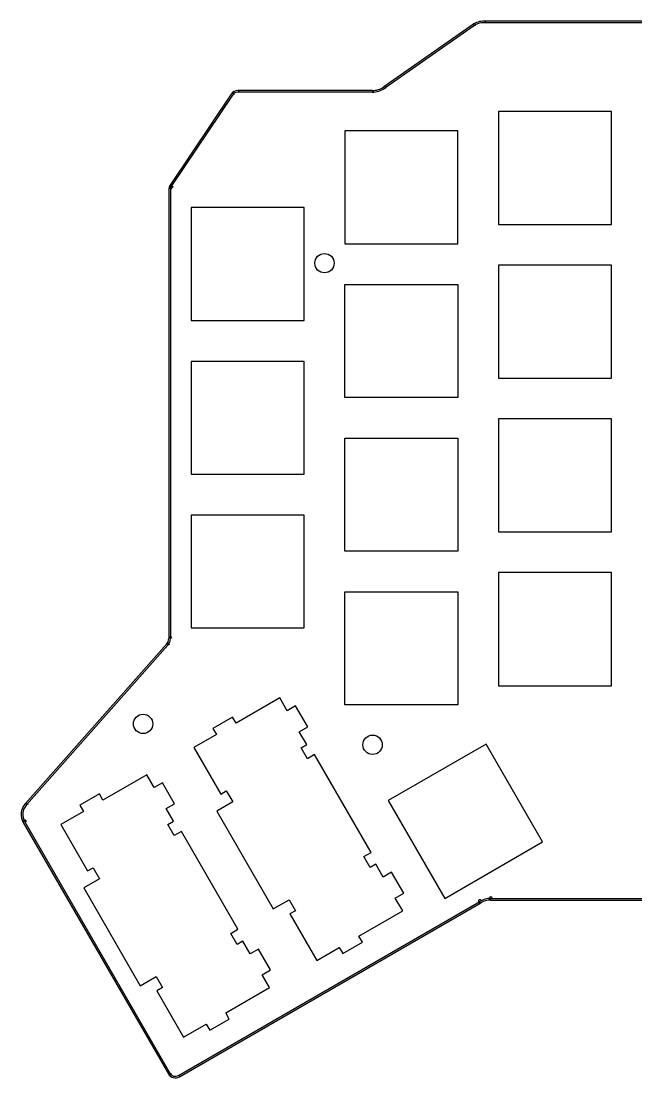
# Model space of a CAD drawing. Header units: millimetres. Extents: x -211 to -59, y 64 to 195.
# Drawn here: x -211 to -134.8, y 64.1 to 195 of the extents above; entities that cross this region are included whole.
import ezdxf

# ---------------------------------------------------------------- set-up
doc = ezdxf.new("R2010")
doc.units = ezdxf.units.MM
doc.layers.add('Fillet001', color=7, linetype='CONTINUOUS')

msp = doc.modelspace()

# ---------------------------------------------------------------- linework, layer by layer
at = {"layer": 'Fillet001'}
for p, q in [((-155.023, 194.588), (-166.019, 186.892)), ((-155.023, 194.588, 1.3), (-166.019, 186.892, 1.3)), ((-155.023, 194.588), (-166.019, 186.892)), ((-155.023, 194.588, 1.3), (-166.019, 186.892, 1.3)), ((-154.909, 194.424, 1.5), (-165.904, 186.728, 1.5)), ((-154.909, 194.424, 1.5), (-165.904, 186.728, 1.5)), ((-155.023, 194.588), (-155.023, 194.588, 1.3)), ((-155.023, 194.588), (-155.023, 194.588, 1.3)), ((-116.357, 195.04), (-153.59, 195.04)), ((-116.357, 195.04, 1.3), (-153.59, 195.04, 1.3)), ((-153.59, 195.04), (-153.59, 195.04, 1.3)), ((-116.357, 195.04), (-153.59, 195.04)), ((-153.59, 195.04), (-153.59, 195.04, 1.3)), ((-116.357, 195.04, 1.3), (-153.59, 195.04, 1.3)), ((-116.357, 194.84, 1.5), (-153.59, 194.84, 1.5)), ((-116.357, 194.84, 1.5), (-153.59, 194.84, 1.5)), ((-184.937, 185.997), (-192.502, 174.723)), ((-184.937, 185.997, 1.3), (-192.502, 174.723, 1.3)), ((-184.937, 185.997), (-192.502, 174.723)), ((-184.937, 185.997, 1.3), (-192.502, 174.723, 1.3)), ((-184.937, 185.997), (-184.937, 185.997, 1.3)), ((-184.937, 185.997), (-184.937, 185.997, 1.3)), ((-167.452, 186.44), (-184.107, 186.44)), ((-167.452, 186.44, 1.3), (-184.107, 186.44, 1.3)), ((-184.107, 186.44), (-184.107, 186.44, 1.3)), ((-167.452, 186.44), (-184.107, 186.44)), ((-184.107, 186.44), (-184.107, 186.44, 1.3)), ((-167.452, 186.44, 1.3), (-184.107, 186.44, 1.3)), ((-167.452, 186.24, 1.5), (-184.107, 186.24, 1.5)), ((-167.452, 186.24, 1.5), (-184.107, 186.24, 1.5)), ((-167.452, 186.44), (-167.452, 186.44, 1.3)), ((-167.452, 186.44), (-167.452, 186.44, 1.3)), ((-166.019, 186.892), (-166.019, 186.892, 1.3)), ((-166.019, 186.892), (-166.019, 186.892, 1.3)), ((-184.771, 185.886, 1.5), (-192.336, 174.611, 1.5)), ((-184.771, 185.886, 1.5), (-192.336, 174.611, 1.5)), ((-137.796, 183.846), (-151.808, 183.846)), ((-151.808, 183.846), (-151.808, 169.834)), ((-137.796, 183.846, 1.5), (-151.808, 183.846, 1.5)), ((-151.808, 183.846, 1.5), (-151.808, 169.834, 1.5)), ((-137.796, 183.846, 1.5), (-151.808, 183.846, 1.5)), ((-151.808, 183.846), (-151.808, 183.846, 1.5)), ((-137.796, 183.846), (-151.808, 183.846)), ((-151.808, 183.846), (-151.808, 183.846, 1.5)), ((-151.808, 183.846, 1.5), (-151.808, 169.834, 1.5)), ((-151.808, 183.846), (-151.808, 169.834)), ((-137.796, 169.834), (-137.796, 183.846)), ((-137.796, 169.834, 1.5), (-137.796, 183.846, 1.5)), ((-137.796, 183.846), (-137.796, 183.846, 1.5)), ((-137.796, 169.834, 1.5), (-137.796, 183.846, 1.5)), ((-137.796, 183.846), (-137.796, 183.846, 1.5)), ((-137.796, 169.834), (-137.796, 183.846)), ((-170.858, 181.454), (-170.858, 167.463)), ((-156.846, 181.454), (-170.858, 181.454)), ((-170.858, 181.454, 1.5), (-170.858, 167.463, 1.5)), ((-156.846, 181.454, 1.5), (-170.858, 181.454, 1.5)), ((-170.858, 181.454), (-170.858, 181.454, 1.5)), ((-170.858, 181.454, 1.5), (-170.858, 167.463, 1.5)), ((-170.858, 181.454), (-170.858, 167.463)), ((-156.846, 181.454, 1.5), (-170.858, 181.454, 1.5)), ((-170.858, 181.454), (-170.858, 181.454, 1.5)), ((-156.846, 181.454), (-170.858, 181.454)), ((-156.846, 167.463), (-156.846, 181.454)), ((-156.846, 167.463, 1.5), (-156.846, 181.454, 1.5)), ((-156.846, 181.454), (-156.846, 181.454, 1.5)), ((-156.846, 167.463, 1.5), (-156.846, 181.454, 1.5)), ((-156.846, 181.454), (-156.846, 181.454, 1.5)), ((-156.846, 167.463), (-156.846, 181.454)), ((-192.502, 174.723), (-192.502, 174.723, 1.3)), ((-192.502, 174.723), (-192.502, 174.723, 1.3)), ((-192.671, 174.166), (-192.671, 118.521)), ((-192.671, 174.166), (-192.671, 174.166, 1.3)), ((-192.671, 174.166), (-192.671, 174.166, 1.3)), ((-192.671, 174.166, 1.3), (-192.671, 118.521, 1.3)), ((-192.671, 174.166), (-192.671, 118.521)), ((-192.671, 174.166, 1.3), (-192.671, 118.521, 1.3)), ((-192.471, 174.166, 1.5), (-192.471, 118.521, 1.5)), ((-192.471, 174.166, 1.5), (-192.471, 118.521, 1.5)), ((-189.908, 171.929), (-189.908, 157.938)), ((-175.896, 171.929), (-189.908, 171.929)), ((-189.908, 171.929, 1.5), (-189.908, 157.938, 1.5)), ((-175.896, 171.929, 1.5), (-189.908, 171.929, 1.5)), ((-189.908, 171.929), (-189.908, 171.929, 1.5)), ((-189.908, 171.929, 1.5), (-189.908, 157.938, 1.5)), ((-189.908, 171.929), (-189.908, 157.938)), ((-175.896, 171.929, 1.5), (-189.908, 171.929, 1.5)), ((-189.908, 171.929), (-189.908, 171.929, 1.5)), ((-175.896, 171.929), (-189.908, 171.929)), ((-175.896, 157.938), (-175.896, 171.929)), ((-175.896, 157.938, 1.5), (-175.896, 171.929, 1.5)), ((-175.896, 157.938, 1.5), (-175.896, 171.929, 1.5)), ((-175.896, 171.929), (-175.896, 171.929, 1.5)), ((-175.896, 157.938), (-175.896, 171.929)), ((-175.896, 171.929), (-175.896, 171.929, 1.5)), ((-151.808, 169.834), (-137.796, 169.834)), ((-151.808, 169.834, 1.5), (-137.796, 169.834, 1.5)), ((-151.808, 169.834), (-151.808, 169.834, 1.5)), ((-151.808, 169.834), (-151.808, 169.834, 1.5)), ((-151.808, 169.834, 1.5), (-137.796, 169.834, 1.5)), ((-151.808, 169.834), (-137.796, 169.834)), ((-137.796, 169.834), (-137.796, 169.834, 1.5)), ((-137.796, 169.834), (-137.796, 169.834, 1.5)), ((-170.858, 167.463), (-156.846, 167.463)), ((-170.858, 167.463, 1.5), (-156.846, 167.463, 1.5)), ((-170.858, 167.463), (-170.858, 167.463, 1.5)), ((-170.858, 167.463), (-170.858, 167.463, 1.5)), ((-170.858, 167.463, 1.5), (-156.846, 167.463, 1.5)), ((-170.858, 167.463), (-156.846, 167.463)), ((-156.846, 167.463), (-156.846, 167.463, 1.5)), ((-156.846, 167.463), (-156.846, 167.463, 1.5)), ((-172.166, 165.045), (-172.166, 165.045, 1.5)), ((-172.166, 165.045), (-172.166, 165.045, 1.5)), ((-151.808, 164.796), (-151.808, 150.784)), ((-137.796, 164.796), (-151.808, 164.796)), ((-151.808, 164.796, 1.5), (-151.808, 150.784, 1.5)), ((-137.796, 164.796, 1.5), (-151.808, 164.796, 1.5)), ((-151.808, 164.796), (-151.808, 164.796, 1.5)), ((-151.808, 164.796, 1.5), (-151.808, 150.784, 1.5)), ((-151.808, 164.796), (-151.808, 150.784)), ((-137.796, 164.796, 1.5), (-151.808, 164.796, 1.5)), ((-151.808, 164.796), (-151.808, 164.796, 1.5)), ((-137.796, 164.796), (-151.808, 164.796)), ((-137.796, 150.784), (-137.796, 164.796)), ((-137.796, 150.784, 1.5), (-137.796, 164.796, 1.5)), ((-137.796, 164.796), (-137.796, 164.796, 1.5)), ((-137.796, 150.784, 1.5), (-137.796, 164.796, 1.5)), ((-137.796, 164.796), (-137.796, 164.796, 1.5)), ((-137.796, 150.784), (-137.796, 164.796)), ((-170.858, 162.404), (-156.846, 162.404)), ((-170.858, 148.413), (-170.858, 162.404)), ((-170.858, 162.404, 1.5), (-156.846, 162.404, 1.5)), ((-170.858, 148.413, 1.5), (-170.858, 162.404, 1.5)), ((-170.858, 162.404), (-170.858, 162.404, 1.5)), ((-170.858, 162.404, 1.5), (-156.846, 162.404, 1.5)), ((-170.858, 162.404), (-156.846, 162.404)), ((-170.858, 148.413, 1.5), (-170.858, 162.404, 1.5)), ((-170.858, 162.404), (-170.858, 162.404, 1.5)), ((-170.858, 148.413), (-170.858, 162.404)), ((-156.846, 162.404), (-156.846, 148.413)), ((-156.846, 162.404, 1.5), (-156.846, 148.413, 1.5)), ((-156.846, 162.404), (-156.846, 162.404, 1.5)), ((-156.846, 162.404), (-156.846, 162.404, 1.5)), ((-156.846, 162.404, 1.5), (-156.846, 148.413, 1.5)), ((-156.846, 162.404), (-156.846, 148.413)), ((-189.908, 157.938), (-175.896, 157.938)), ((-189.908, 157.938, 1.5), (-175.896, 157.938, 1.5)), ((-189.908, 157.938), (-189.908, 157.938, 1.5)), ((-189.908, 157.938, 1.5), (-175.896, 157.938, 1.5)), ((-189.908, 157.938), (-175.896, 157.938)), ((-189.908, 157.938), (-189.908, 157.938, 1.5)), ((-175.896, 157.938), (-175.896, 157.938, 1.5)), ((-175.896, 157.938), (-175.896, 157.938, 1.5)), ((-175.896, 152.879), (-189.908, 152.879)), ((-189.908, 152.879), (-189.908, 138.888)), ((-175.896, 152.879, 1.5), (-189.908, 152.879, 1.5)), ((-189.908, 152.879, 1.5), (-189.908, 138.888, 1.5)), ((-175.896, 152.879, 1.5), (-189.908, 152.879, 1.5)), ((-189.908, 152.879), (-189.908, 152.879, 1.5)), ((-175.896, 152.879), (-189.908, 152.879)), ((-189.908, 152.879), (-189.908, 152.879, 1.5)), ((-189.908, 152.879, 1.5), (-189.908, 138.888, 1.5)), ((-189.908, 152.879), (-189.908, 138.888)), ((-175.896, 138.888), (-175.896, 152.879)), ((-175.896, 138.888, 1.5), (-175.896, 152.879, 1.5)), ((-175.896, 152.879), (-175.896, 152.879, 1.5)), ((-175.896, 138.888, 1.5), (-175.896, 152.879, 1.5)), ((-175.896, 152.879), (-175.896, 152.879, 1.5)), ((-175.896, 138.888), (-175.896, 152.879)), ((-151.808, 150.784), (-137.796, 150.784)), ((-151.808, 150.784, 1.5), (-137.796, 150.784, 1.5)), ((-151.808, 150.784), (-151.808, 150.784, 1.5)), ((-151.808, 150.784), (-151.808, 150.784, 1.5)), ((-151.808, 150.784, 1.5), (-137.796, 150.784, 1.5)), ((-151.808, 150.784), (-137.796, 150.784)), ((-137.796, 150.784), (-137.796, 150.784, 1.5)), ((-137.796, 150.784), (-137.796, 150.784, 1.5)), ((-156.846, 148.413), (-170.858, 148.413)), ((-156.846, 148.413, 1.5), (-170.858, 148.413, 1.5)), ((-170.858, 148.413), (-170.858, 148.413, 1.5)), ((-156.846, 148.413, 1.5), (-170.858, 148.413, 1.5)), ((-170.858, 148.413), (-170.858, 148.413, 1.5)), ((-156.846, 148.413), (-170.858, 148.413)), ((-156.846, 148.413), (-156.846, 148.413, 1.5)), ((-156.846, 148.413), (-156.846, 148.413, 1.5)), ((-151.808, 145.746), (-151.808, 131.734)), ((-137.796, 145.746), (-151.808, 145.746)), ((-151.808, 145.746, 1.5), (-151.808, 131.734, 1.5)), ((-137.796, 145.746, 1.5), (-151.808, 145.746, 1.5)), ((-137.796, 145.746, 1.5), (-151.808, 145.746, 1.5)), ((-151.808, 145.746), (-151.808, 145.746, 1.5)), ((-137.796, 145.746), (-151.808, 145.746)), ((-151.808, 145.746), (-151.808, 145.746, 1.5)), ((-151.808, 145.746, 1.5), (-151.808, 131.734, 1.5)), ((-151.808, 145.746), (-151.808, 131.734)), ((-137.796, 131.734), (-137.796, 145.746)), ((-137.796, 131.734, 1.5), (-137.796, 145.746, 1.5)), ((-137.796, 131.734, 1.5), (-137.796, 145.746, 1.5)), ((-137.796, 145.746), (-137.796, 145.746, 1.5)), ((-137.796, 131.734), (-137.796, 145.746)), ((-137.796, 145.746), (-137.796, 145.746, 1.5)), ((-170.858, 143.354), (-156.846, 143.354)), ((-170.858, 129.363), (-170.858, 143.354)), ((-170.858, 143.354, 1.5), (-156.846, 143.354, 1.5)), ((-170.858, 129.363, 1.5), (-170.858, 143.354, 1.5)), ((-170.858, 143.354), (-170.858, 143.354, 1.5)), ((-170.858, 143.354, 1.5), (-156.846, 143.354, 1.5)), ((-170.858, 143.354), (-156.846, 143.354)), ((-170.858, 129.363, 1.5), (-170.858, 143.354, 1.5)), ((-170.858, 143.354), (-170.858, 143.354, 1.5)), ((-170.858, 129.363), (-170.858, 143.354)), ((-156.846, 143.354), (-156.846, 129.363)), ((-156.846, 143.354, 1.5), (-156.846, 129.363, 1.5)), ((-156.846, 143.354), (-156.846, 143.354, 1.5)), ((-156.846, 143.354), (-156.846, 143.354, 1.5)), ((-156.846, 143.354, 1.5), (-156.846, 129.363, 1.5)), ((-156.846, 143.354), (-156.846, 129.363)), ((-189.908, 138.888), (-175.896, 138.888)), ((-189.908, 138.888, 1.5), (-175.896, 138.888, 1.5)), ((-189.908, 138.888), (-189.908, 138.888, 1.5)), ((-189.908, 138.888), (-189.908, 138.888, 1.5)), ((-189.908, 138.888, 1.5), (-175.896, 138.888, 1.5)), ((-189.908, 138.888), (-175.896, 138.888)), ((-175.896, 138.888), (-175.896, 138.888, 1.5)), ((-175.896, 138.888), (-175.896, 138.888, 1.5)), ((-189.908, 133.829), (-189.908, 119.839)), ((-175.896, 133.829), (-189.908, 133.829)), ((-189.908, 133.829, 1.5), (-189.908, 119.839, 1.5)), ((-175.896, 133.829, 1.5), (-189.908, 133.829, 1.5)), ((-175.896, 133.829, 1.5), (-189.908, 133.829, 1.5)), ((-189.908, 133.829), (-189.908, 133.829, 1.5)), ((-175.896, 133.829), (-189.908, 133.829)), ((-189.908, 133.829), (-189.908, 133.829, 1.5)), ((-189.908, 133.829, 1.5), (-189.908, 119.839, 1.5)), ((-189.908, 133.829), (-189.908, 119.839)), ((-175.896, 119.839), (-175.896, 133.829)), ((-175.896, 119.839, 1.5), (-175.896, 133.829, 1.5)), ((-175.896, 119.839, 1.5), (-175.896, 133.829, 1.5)), ((-175.896, 133.829), (-175.896, 133.829, 1.5)), ((-175.896, 119.839), (-175.896, 133.829)), ((-175.896, 133.829), (-175.896, 133.829, 1.5)), ((-151.808, 131.734), (-137.796, 131.734)), ((-151.808, 131.734, 1.5), (-137.796, 131.734, 1.5)), ((-151.808, 131.734), (-151.808, 131.734, 1.5)), ((-151.808, 131.734, 1.5), (-137.796, 131.734, 1.5)), ((-151.808, 131.734), (-137.796, 131.734)), ((-151.808, 131.734), (-151.808, 131.734, 1.5)), ((-137.796, 131.734), (-137.796, 131.734, 1.5)), ((-137.796, 131.734), (-137.796, 131.734, 1.5)), ((-156.846, 129.363), (-170.858, 129.363)), ((-156.846, 129.363, 1.5), (-170.858, 129.363, 1.5)), ((-170.858, 129.363), (-170.858, 129.363, 1.5)), ((-156.846, 129.363, 1.5), (-170.858, 129.363, 1.5)), ((-170.858, 129.363), (-170.858, 129.363, 1.5)), ((-156.846, 129.363), (-170.858, 129.363)), ((-156.846, 129.363), (-156.846, 129.363, 1.5)), ((-156.846, 129.363), (-156.846, 129.363, 1.5)), ((-151.808, 126.696), (-151.808, 112.684)), ((-137.796, 126.696), (-151.808, 126.696)), ((-151.808, 126.696, 1.5), (-151.808, 112.684, 1.5)), ((-137.796, 126.696, 1.5), (-151.808, 126.696, 1.5)), ((-137.796, 126.696, 1.5), (-151.808, 126.696, 1.5)), ((-151.808, 126.696), (-151.808, 126.696, 1.5)), ((-137.796, 126.696), (-151.808, 126.696)), ((-151.808, 126.696), (-151.808, 126.696, 1.5)), ((-151.808, 126.696, 1.5), (-151.808, 112.684, 1.5)), ((-151.808, 126.696), (-151.808, 112.684)), ((-137.796, 112.684), (-137.796, 126.696)), ((-137.796, 112.684, 1.5), (-137.796, 126.696, 1.5)), ((-137.796, 112.684, 1.5), (-137.796, 126.696, 1.5)), ((-137.796, 126.696), (-137.796, 126.696, 1.5)), ((-137.796, 112.684), (-137.796, 126.696)), ((-137.796, 126.696), (-137.796, 126.696, 1.5)), ((-170.858, 124.305), (-156.846, 124.305)), ((-170.858, 110.313), (-170.858, 124.305)), ((-170.858, 124.305, 1.5), (-156.846, 124.305, 1.5)), ((-170.858, 110.313, 1.5), (-170.858, 124.305, 1.5)), ((-170.858, 124.305), (-170.858, 124.305, 1.5)), ((-170.858, 124.305, 1.5), (-156.846, 124.305, 1.5)), ((-170.858, 124.305), (-156.846, 124.305)), ((-170.858, 110.313, 1.5), (-170.858, 124.305, 1.5)), ((-170.858, 124.305), (-170.858, 124.305, 1.5)), ((-170.858, 110.313), (-170.858, 124.305)), ((-156.846, 124.305), (-156.846, 110.313)), ((-156.846, 124.305, 1.5), (-156.846, 110.313, 1.5)), ((-156.846, 124.305), (-156.846, 124.305, 1.5)), ((-156.846, 124.305), (-156.846, 124.305, 1.5)), ((-156.846, 124.305, 1.5), (-156.846, 110.313, 1.5)), ((-156.846, 124.305), (-156.846, 110.313)), ((-189.908, 119.839), (-175.896, 119.839)), ((-189.908, 119.839, 1.5), (-175.896, 119.839, 1.5)), ((-189.908, 119.839), (-189.908, 119.839, 1.5)), ((-189.908, 119.839, 1.5), (-175.896, 119.839, 1.5)), ((-189.908, 119.839), (-175.896, 119.839)), ((-189.908, 119.839), (-189.908, 119.839, 1.5)), ((-175.896, 119.839), (-175.896, 119.839, 1.5)), ((-175.896, 119.839), (-175.896, 119.839, 1.5)), ((-192.671, 118.521), (-192.671, 118.521, 1.3)), ((-192.671, 118.521), (-192.671, 118.521, 1.3)), ((-192.923, 117.858), (-210.461, 98.0484)), ((-192.923, 117.858, 1.3), (-210.461, 98.0484, 1.3)), ((-192.923, 117.858), (-210.461, 98.0484)), ((-192.923, 117.858, 1.3), (-210.461, 98.0484, 1.3)), ((-192.773, 117.726, 1.5), (-210.312, 97.9158, 1.5)), ((-192.773, 117.726, 1.5), (-210.312, 97.9158, 1.5)), ((-192.923, 117.858), (-192.923, 117.858, 1.3)), ((-192.923, 117.858), (-192.923, 117.858, 1.3)), ((-151.808, 112.684), (-137.796, 112.684)), ((-151.808, 112.684, 1.5), (-137.796, 112.684, 1.5)), ((-151.808, 112.684), (-151.808, 112.684, 1.5)), ((-151.808, 112.684, 1.5), (-137.796, 112.684, 1.5)), ((-151.808, 112.684), (-137.796, 112.684)), ((-151.808, 112.684), (-151.808, 112.684, 1.5)), ((-137.796, 112.684), (-137.796, 112.684, 1.5)), ((-137.796, 112.684), (-137.796, 112.684, 1.5)), ((-178.9, 111.163), (-184.33, 108.028)), ((-178.9, 111.163, 1.5), (-184.33, 108.028, 1.5)), ((-178.9, 111.163, 1.5), (-184.33, 108.028, 1.5)), ((-178.9, 111.163), (-184.33, 108.028)), ((-177.988, 109.583), (-178.9, 111.163)), ((-177.988, 109.583, 1.5), (-178.9, 111.163, 1.5)), ((-177.988, 109.583, 1.5), (-178.9, 111.163, 1.5)), ((-178.9, 111.163), (-178.9, 111.163, 1.5)), ((-177.988, 109.583), (-178.9, 111.163)), ((-178.9, 111.163), (-178.9, 111.163, 1.5)), ((-176.948, 110.183), (-177.988, 109.583)), ((-176.948, 110.183, 1.5), (-177.988, 109.583, 1.5)), ((-176.948, 110.183, 1.5), (-177.988, 109.583, 1.5)), ((-176.948, 110.183), (-177.988, 109.583)), ((-175.448, 107.585), (-176.948, 110.183)), ((-175.448, 107.585, 1.5), (-176.948, 110.183, 1.5)), ((-176.948, 110.183), (-176.948, 110.183, 1.5)), ((-175.448, 107.585, 1.5), (-176.948, 110.183, 1.5)), ((-176.948, 110.183), (-176.948, 110.183, 1.5)), ((-175.448, 107.585), (-176.948, 110.183)), ((-156.846, 110.313), (-170.858, 110.313)), ((-156.846, 110.313, 1.5), (-170.858, 110.313, 1.5)), ((-170.858, 110.313), (-170.858, 110.313, 1.5)), ((-156.846, 110.313, 1.5), (-170.858, 110.313, 1.5)), ((-170.858, 110.313), (-170.858, 110.313, 1.5)), ((-156.846, 110.313), (-170.858, 110.313)), ((-156.846, 110.313), (-156.846, 110.313, 1.5)), ((-156.846, 110.313), (-156.846, 110.313, 1.5)), ((-184.767, 108.786), (-187.192, 107.386)), ((-184.767, 108.786, 1.5), (-187.192, 107.386, 1.5)), ((-184.767, 108.786, 1.5), (-187.192, 107.386, 1.5)), ((-184.767, 108.786), (-187.192, 107.386)), ((-184.33, 108.028), (-184.767, 108.786)), ((-184.33, 108.028, 1.5), (-184.767, 108.786, 1.5)), ((-184.33, 108.028, 1.5), (-184.767, 108.786, 1.5)), ((-184.767, 108.786), (-184.767, 108.786, 1.5)), ((-184.33, 108.028), (-184.767, 108.786)), ((-184.767, 108.786), (-184.767, 108.786, 1.5)), ((-177.988, 109.583), (-177.988, 109.583, 1.5)), ((-177.988, 109.583), (-177.988, 109.583, 1.5)), ((-194.647, 107.955), (-194.647, 107.955, 1.5)), ((-194.647, 107.955), (-194.647, 107.955, 1.5)), ((-187.192, 107.386), (-186.755, 106.628)), ((-187.192, 107.386, 1.5), (-186.755, 106.628, 1.5)), ((-187.192, 107.386), (-187.192, 107.386, 1.5)), ((-187.192, 107.386), (-187.192, 107.386, 1.5)), ((-187.192, 107.386, 1.5), (-186.755, 106.628, 1.5)), ((-187.192, 107.386), (-186.755, 106.628)), ((-184.33, 108.028), (-184.33, 108.028, 1.5)), ((-184.33, 108.028), (-184.33, 108.028, 1.5)), ((-176.488, 106.985), (-175.448, 107.585)), ((-176.488, 106.985, 1.5), (-175.448, 107.585, 1.5)), ((-176.488, 106.985, 1.5), (-175.448, 107.585, 1.5)), ((-176.488, 106.985), (-175.448, 107.585)), ((-175.448, 107.585), (-175.448, 107.585, 1.5)), ((-175.448, 107.585), (-175.448, 107.585, 1.5)), ((-186.755, 106.628), (-189.552, 105.013)), ((-186.755, 106.628, 1.5), (-189.552, 105.013, 1.5)), ((-186.755, 106.628, 1.5), (-189.552, 105.013, 1.5)), ((-186.755, 106.628), (-189.552, 105.013)), ((-186.755, 106.628), (-186.755, 106.628, 1.5)), ((-186.755, 106.628), (-186.755, 106.628, 1.5)), ((-175.575, 105.404), (-176.488, 106.985)), ((-175.575, 105.404, 1.5), (-176.488, 106.985, 1.5)), ((-176.488, 106.985), (-176.488, 106.985, 1.5)), ((-175.575, 105.404, 1.5), (-176.488, 106.985, 1.5)), ((-176.488, 106.985), (-176.488, 106.985, 1.5)), ((-175.575, 105.404), (-176.488, 106.985)), ((-189.552, 105.013), (-186.227, 99.2542)), ((-189.552, 105.013, 1.5), (-186.227, 99.2542, 1.5)), ((-189.552, 105.013), (-189.552, 105.013, 1.5)), ((-189.552, 105.013), (-189.552, 105.013, 1.5)), ((-189.552, 105.013, 1.5), (-186.227, 99.2542, 1.5)), ((-189.552, 105.013), (-186.227, 99.2542)), ((-176.268, 105.004), (-175.575, 105.404)), ((-176.268, 105.004, 1.5), (-175.575, 105.404, 1.5)), ((-176.268, 105.004, 1.5), (-175.575, 105.404, 1.5)), ((-176.268, 105.004), (-175.575, 105.404)), ((-175.48, 103.64), (-176.268, 105.004)), ((-175.48, 103.64, 1.5), (-176.268, 105.004, 1.5)), ((-176.268, 105.004), (-176.268, 105.004, 1.5)), ((-175.48, 103.64, 1.5), (-176.268, 105.004, 1.5)), ((-176.268, 105.004), (-176.268, 105.004, 1.5)), ((-175.48, 103.64), (-176.268, 105.004)), ((-175.575, 105.404), (-175.575, 105.404, 1.5)), ((-175.575, 105.404), (-175.575, 105.404, 1.5)), ((-166.207, 105.359), (-166.207, 105.359, 1.5)), ((-166.207, 105.359), (-166.207, 105.359, 1.5)), ((-153.332, 105.445), (-165.461, 98.4383)), ((-153.332, 105.445, 1.5), (-165.461, 98.4383, 1.5)), ((-153.332, 105.445, 1.5), (-165.461, 98.4383, 1.5)), ((-153.332, 105.445), (-165.461, 98.4383)), ((-146.347, 93.3161), (-153.332, 105.445)), ((-146.347, 93.3161, 1.5), (-153.332, 105.445, 1.5)), ((-153.332, 105.445), (-153.332, 105.445, 1.5)), ((-146.347, 93.3161, 1.5), (-153.332, 105.445, 1.5)), ((-153.332, 105.445), (-153.332, 105.445, 1.5)), ((-146.347, 93.3161), (-153.332, 105.445)), ((-174.588, 104.155), (-175.48, 103.64)), ((-174.588, 104.155, 1.5), (-175.48, 103.64, 1.5)), ((-174.588, 104.155, 1.5), (-175.48, 103.64, 1.5)), ((-174.588, 104.155), (-175.48, 103.64)), ((-175.48, 103.64), (-175.48, 103.64, 1.5)), ((-175.48, 103.64), (-175.48, 103.64, 1.5)), ((-167.588, 92.0309), (-174.588, 104.155)), ((-167.588, 92.0309, 1.5), (-174.588, 104.155, 1.5)), ((-174.588, 104.155), (-174.588, 104.155, 1.5)), ((-167.588, 92.0309, 1.5), (-174.588, 104.155, 1.5)), ((-174.588, 104.155), (-174.588, 104.155, 1.5)), ((-167.588, 92.0309), (-174.588, 104.155)), ((-195.4, 101.643), (-200.83, 98.5083)), ((-195.4, 101.643, 1.5), (-200.83, 98.5083, 1.5)), ((-195.4, 101.643, 1.5), (-200.83, 98.5083, 1.5)), ((-195.4, 101.643), (-200.83, 98.5083)), ((-194.488, 100.063), (-195.4, 101.643)), ((-194.488, 100.063, 1.5), (-195.4, 101.643, 1.5)), ((-194.488, 100.063, 1.5), (-195.4, 101.643, 1.5)), ((-195.4, 101.643), (-195.4, 101.643, 1.5)), ((-194.488, 100.063), (-195.4, 101.643)), ((-195.4, 101.643), (-195.4, 101.643, 1.5)), ((-193.448, 100.663), (-194.488, 100.063)), ((-193.448, 100.663, 1.5), (-194.488, 100.063, 1.5)), ((-193.448, 100.663, 1.5), (-194.488, 100.063, 1.5)), ((-193.448, 100.663), (-194.488, 100.063)), ((-194.488, 100.063), (-194.488, 100.063, 1.5)), ((-194.488, 100.063), (-194.488, 100.063, 1.5)), ((-191.948, 98.0647), (-193.448, 100.663)), ((-191.948, 98.0647, 1.5), (-193.448, 100.663, 1.5)), ((-193.448, 100.663), (-193.448, 100.663, 1.5)), ((-191.948, 98.0647, 1.5), (-193.448, 100.663, 1.5)), ((-193.448, 100.663), (-193.448, 100.663, 1.5)), ((-191.948, 98.0647), (-193.448, 100.663)), ((-186.227, 99.2542), (-185.534, 99.6542)), ((-186.227, 99.2542, 1.5), (-185.534, 99.6542, 1.5)), ((-186.227, 99.2542, 1.5), (-185.534, 99.6542, 1.5)), ((-186.227, 99.2542), (-185.534, 99.6542)), ((-185.534, 99.6542), (-184.747, 98.2902)), ((-185.534, 99.6542, 1.5), (-184.747, 98.2902, 1.5)), ((-185.534, 99.6542), (-185.534, 99.6542, 1.5)), ((-185.534, 99.6542), (-185.534, 99.6542, 1.5)), ((-185.534, 99.6542, 1.5), (-184.747, 98.2902, 1.5)), ((-185.534, 99.6542), (-184.747, 98.2902)), ((-201.267, 99.266), (-203.692, 97.866)), ((-201.267, 99.266, 1.5), (-203.692, 97.866, 1.5)), ((-201.267, 99.266, 1.5), (-203.692, 97.866, 1.5)), ((-201.267, 99.266), (-203.692, 97.866)), ((-200.83, 98.5083), (-201.267, 99.266)), ((-200.83, 98.5083, 1.5), (-201.267, 99.266, 1.5)), ((-200.83, 98.5083, 1.5), (-201.267, 99.266, 1.5)), ((-201.267, 99.266), (-201.267, 99.266, 1.5)), ((-200.83, 98.5083), (-201.267, 99.266)), ((-201.267, 99.266), (-201.267, 99.266, 1.5)), ((-200.83, 98.5083), (-200.83, 98.5083, 1.5)), ((-200.83, 98.5083), (-200.83, 98.5083, 1.5)), ((-184.747, 98.2902), (-186.713, 97.1552)), ((-184.747, 98.2902, 1.5), (-186.713, 97.1552, 1.5)), ((-184.747, 98.2902, 1.5), (-186.713, 97.1552, 1.5)), ((-184.747, 98.2902), (-186.713, 97.1552)), ((-186.227, 99.2542), (-186.227, 99.2542, 1.5)), ((-186.227, 99.2542), (-186.227, 99.2542, 1.5)), ((-184.747, 98.2902), (-184.747, 98.2902, 1.5)), ((-184.747, 98.2902), (-184.747, 98.2902, 1.5)), ((-165.461, 98.4383), (-158.455, 86.3102)), ((-165.461, 98.4383, 1.5), (-158.455, 86.3102, 1.5)), ((-165.461, 98.4383), (-165.461, 98.4383, 1.5)), ((-165.461, 98.4383), (-165.461, 98.4383, 1.5)), ((-165.461, 98.4383, 1.5), (-158.455, 86.3102, 1.5)), ((-165.461, 98.4383), (-158.455, 86.3102)), ((-210.461, 98.0484), (-210.461, 98.0484, 1.3)), ((-210.461, 98.0484), (-210.461, 98.0484, 1.3)), ((-203.255, 97.1083), (-206.052, 95.4933)), ((-203.255, 97.1083, 1.5), (-206.052, 95.4933, 1.5)), ((-203.255, 97.1083, 1.5), (-206.052, 95.4933, 1.5)), ((-203.255, 97.1083), (-206.052, 95.4933)), ((-203.692, 97.866), (-203.255, 97.1083)), ((-203.692, 97.866, 1.5), (-203.255, 97.1083, 1.5)), ((-203.692, 97.866), (-203.692, 97.866, 1.5)), ((-203.692, 97.866), (-203.692, 97.866, 1.5)), ((-203.692, 97.866, 1.5), (-203.255, 97.1083, 1.5)), ((-203.692, 97.866), (-203.255, 97.1083)), ((-203.255, 97.1083), (-203.255, 97.1083, 1.5)), ((-203.255, 97.1083), (-203.255, 97.1083, 1.5)), ((-192.988, 97.4647), (-191.948, 98.0647)), ((-192.988, 97.4647, 1.5), (-191.948, 98.0647, 1.5)), ((-192.988, 97.4647, 1.5), (-191.948, 98.0647, 1.5)), ((-192.988, 97.4647), (-191.948, 98.0647)), ((-192.075, 95.8842), (-192.988, 97.4647)), ((-192.075, 95.8842, 1.5), (-192.988, 97.4647, 1.5)), ((-192.988, 97.4647), (-192.988, 97.4647, 1.5)), ((-192.075, 95.8842, 1.5), (-192.988, 97.4647, 1.5)), ((-192.988, 97.4647), (-192.988, 97.4647, 1.5)), ((-192.075, 95.8842), (-192.988, 97.4647)), ((-191.948, 98.0647), (-191.948, 98.0647, 1.5)), ((-191.948, 98.0647), (-191.948, 98.0647, 1.5)), ((-186.713, 97.1552), (-179.713, 85.0309)), ((-186.713, 97.1552, 1.5), (-179.713, 85.0309, 1.5)), ((-186.713, 97.1552), (-186.713, 97.1552, 1.5)), ((-186.713, 97.1552), (-186.713, 97.1552, 1.5)), ((-186.713, 97.1552, 1.5), (-179.713, 85.0309, 1.5)), ((-186.713, 97.1552), (-179.713, 85.0309)), ((-210.696, 95.7226), (-192.719, 64.586)), ((-210.696, 95.7226), (-210.696, 95.7226, 1.3)), ((-210.696, 95.7226, 1.3), (-192.719, 64.586, 1.3)), ((-210.696, 95.7226), (-192.719, 64.586)), ((-210.696, 95.7226), (-210.696, 95.7226, 1.3)), ((-210.696, 95.7226, 1.3), (-192.719, 64.586, 1.3)), ((-210.523, 95.8226, 1.5), (-192.546, 64.686, 1.5)), ((-210.523, 95.8226, 1.5), (-192.546, 64.686, 1.5)), ((-192.768, 95.4842), (-192.075, 95.8842)), ((-192.768, 95.4842, 1.5), (-192.075, 95.8842, 1.5)), ((-192.768, 95.4842, 1.5), (-192.075, 95.8842, 1.5)), ((-192.768, 95.4842), (-192.075, 95.8842)), ((-192.075, 95.8842), (-192.075, 95.8842, 1.5)), ((-192.075, 95.8842), (-192.075, 95.8842, 1.5)), ((-206.052, 95.4933), (-202.727, 89.7342)), ((-206.052, 95.4933, 1.5), (-202.727, 89.7342, 1.5)), ((-206.052, 95.4933), (-206.052, 95.4933, 1.5)), ((-206.052, 95.4933), (-206.052, 95.4933, 1.5)), ((-206.052, 95.4933, 1.5), (-202.727, 89.7342, 1.5)), ((-206.052, 95.4933), (-202.727, 89.7342)), ((-191.98, 94.1202), (-192.768, 95.4842)), ((-191.98, 94.1202, 1.5), (-192.768, 95.4842, 1.5)), ((-192.768, 95.4842), (-192.768, 95.4842, 1.5)), ((-191.98, 94.1202, 1.5), (-192.768, 95.4842, 1.5)), ((-192.768, 95.4842), (-192.768, 95.4842, 1.5)), ((-191.98, 94.1202), (-192.768, 95.4842)), ((-191.088, 94.6352), (-191.98, 94.1202)), ((-191.088, 94.6352, 1.5), (-191.98, 94.1202, 1.5)), ((-191.088, 94.6352, 1.5), (-191.98, 94.1202, 1.5)), ((-191.088, 94.6352), (-191.98, 94.1202)), ((-184.088, 82.5109), (-191.088, 94.6352)), ((-184.088, 82.5109, 1.5), (-191.088, 94.6352, 1.5)), ((-191.088, 94.6352), (-191.088, 94.6352, 1.5)), ((-184.088, 82.5109, 1.5), (-191.088, 94.6352, 1.5)), ((-191.088, 94.6352), (-191.088, 94.6352, 1.5)), ((-184.088, 82.5109), (-191.088, 94.6352)), ((-191.98, 94.1202), (-191.98, 94.1202, 1.5)), ((-191.98, 94.1202), (-191.98, 94.1202, 1.5)), ((-158.455, 86.3102), (-146.347, 93.3161)), ((-158.455, 86.3102, 1.5), (-146.347, 93.3161, 1.5)), ((-158.455, 86.3102, 1.5), (-146.347, 93.3161, 1.5)), ((-158.455, 86.3102), (-146.347, 93.3161)), ((-146.347, 93.3161), (-146.347, 93.3161, 1.5)), ((-146.347, 93.3161), (-146.347, 93.3161, 1.5)), ((-168.48, 91.5159), (-167.588, 92.0309)), ((-168.48, 91.5159, 1.5), (-167.588, 92.0309, 1.5)), ((-168.48, 91.5159, 1.5), (-167.588, 92.0309, 1.5)), ((-168.48, 91.5159), (-167.588, 92.0309)), ((-167.588, 92.0309), (-167.588, 92.0309, 1.5)), ((-167.588, 92.0309), (-167.588, 92.0309, 1.5)), ((-167.693, 90.1519), (-168.48, 91.5159)), ((-167.693, 90.1519, 1.5), (-168.48, 91.5159, 1.5)), ((-168.48, 91.5159), (-168.48, 91.5159, 1.5)), ((-167.693, 90.1519, 1.5), (-168.48, 91.5159, 1.5)), ((-168.48, 91.5159), (-168.48, 91.5159, 1.5)), ((-167.693, 90.1519), (-168.48, 91.5159)), ((-167, 90.5519), (-167.693, 90.1519)), ((-167, 90.5519, 1.5), (-167.693, 90.1519, 1.5)), ((-167, 90.5519, 1.5), (-167.693, 90.1519, 1.5)), ((-167, 90.5519), (-167.693, 90.1519)), ((-166.088, 88.9714), (-167, 90.5519)), ((-166.088, 88.9714, 1.5), (-167, 90.5519, 1.5)), ((-167, 90.5519), (-167, 90.5519, 1.5)), ((-166.088, 88.9714, 1.5), (-167, 90.5519, 1.5)), ((-167, 90.5519), (-167, 90.5519, 1.5)), ((-166.088, 88.9714), (-167, 90.5519)), ((-202.727, 89.7342), (-202.034, 90.1342)), ((-202.727, 89.7342, 1.5), (-202.034, 90.1342, 1.5)), ((-202.727, 89.7342, 1.5), (-202.034, 90.1342, 1.5)), ((-202.727, 89.7342), (-202.034, 90.1342)), ((-202.727, 89.7342), (-202.727, 89.7342, 1.5)), ((-202.727, 89.7342), (-202.727, 89.7342, 1.5)), ((-202.034, 90.1342), (-201.247, 88.7702)), ((-202.034, 90.1342, 1.5), (-201.247, 88.7702, 1.5)), ((-202.034, 90.1342), (-202.034, 90.1342, 1.5)), ((-202.034, 90.1342), (-202.034, 90.1342, 1.5)), ((-202.034, 90.1342, 1.5), (-201.247, 88.7702, 1.5)), ((-202.034, 90.1342), (-201.247, 88.7702)), ((-167.693, 90.1519), (-167.693, 90.1519, 1.5)), ((-167.693, 90.1519), (-167.693, 90.1519, 1.5)), ((-165.048, 89.5714), (-166.088, 88.9714)), ((-165.048, 89.5714, 1.5), (-166.088, 88.9714, 1.5)), ((-165.048, 89.5714, 1.5), (-166.088, 88.9714, 1.5)), ((-165.048, 89.5714), (-166.088, 88.9714)), ((-163.548, 86.9733), (-165.048, 89.5714)), ((-163.548, 86.9733, 1.5), (-165.048, 89.5714, 1.5)), ((-165.048, 89.5714), (-165.048, 89.5714, 1.5)), ((-163.548, 86.9733, 1.5), (-165.048, 89.5714, 1.5)), ((-165.048, 89.5714), (-165.048, 89.5714, 1.5)), ((-163.548, 86.9733), (-165.048, 89.5714)), ((-201.247, 88.7702), (-203.213, 87.6352)), ((-201.247, 88.7702, 1.5), (-203.213, 87.6352, 1.5)), ((-201.247, 88.7702, 1.5), (-203.213, 87.6352, 1.5)), ((-201.247, 88.7702), (-203.213, 87.6352)), ((-201.247, 88.7702), (-201.247, 88.7702, 1.5)), ((-201.247, 88.7702), (-201.247, 88.7702, 1.5)), ((-166.088, 88.9714), (-166.088, 88.9714, 1.5)), ((-166.088, 88.9714), (-166.088, 88.9714, 1.5)), ((-203.213, 87.6352), (-196.213, 75.5109)), ((-203.213, 87.6352, 1.5), (-196.213, 75.5109, 1.5)), ((-203.213, 87.6352), (-203.213, 87.6352, 1.5)), ((-203.213, 87.6352), (-203.213, 87.6352, 1.5)), ((-203.213, 87.6352, 1.5), (-196.213, 75.5109, 1.5)), ((-203.213, 87.6352), (-196.213, 75.5109)), ((-164.588, 86.3733), (-163.548, 86.9733)), ((-164.588, 86.3733, 1.5), (-163.548, 86.9733, 1.5)), ((-164.588, 86.3733, 1.5), (-163.548, 86.9733, 1.5)), ((-164.588, 86.3733), (-163.548, 86.9733)), ((-163.548, 86.9733), (-163.548, 86.9733, 1.5)), ((-163.548, 86.9733), (-163.548, 86.9733, 1.5)), ((-191.453, 64.3932, 1.5), (-154.101, 85.9583, 1.5)), ((-191.453, 64.3932, 1.5), (-154.101, 85.9583, 1.5)), ((-191.353, 64.22), (-154.001, 85.7851)), ((-191.353, 64.22, 1.3), (-154.001, 85.7851, 1.3)), ((-191.353, 64.22), (-154.001, 85.7851)), ((-191.353, 64.22, 1.3), (-154.001, 85.7851, 1.3)), ((-179.713, 85.0309), (-177.747, 86.1659)), ((-179.713, 85.0309, 1.5), (-177.747, 86.1659, 1.5)), ((-179.713, 85.0309, 1.5), (-177.747, 86.1659, 1.5)), ((-179.713, 85.0309), (-177.747, 86.1659)), ((-177.747, 86.1659), (-176.959, 84.8019)), ((-177.747, 86.1659, 1.5), (-176.959, 84.8019, 1.5)), ((-177.747, 86.1659), (-177.747, 86.1659, 1.5)), ((-177.747, 86.1659), (-177.747, 86.1659, 1.5)), ((-177.747, 86.1659, 1.5), (-176.959, 84.8019, 1.5)), ((-177.747, 86.1659), (-176.959, 84.8019)), ((-163.675, 84.7928), (-164.588, 86.3733)), ((-163.675, 84.7928, 1.5), (-164.588, 86.3733, 1.5)), ((-164.588, 86.3733), (-164.588, 86.3733, 1.5)), ((-163.675, 84.7928, 1.5), (-164.588, 86.3733, 1.5)), ((-164.588, 86.3733), (-164.588, 86.3733, 1.5)), ((-163.675, 84.7928), (-164.588, 86.3733)), ((-158.455, 86.3102), (-158.455, 86.3102, 1.5)), ((-158.455, 86.3102), (-158.455, 86.3102, 1.5)), ((-154.001, 85.7851), (-154.001, 85.7851, 1.3)), ((-154.001, 85.7851), (-154.001, 85.7851, 1.3)), ((-152.751, 86.32, 1.5), (-60.0913, 86.32, 1.5)), ((-152.751, 86.32, 1.5), (-60.0913, 86.32, 1.5)), ((-152.751, 86.12), (-60.0913, 86.12)), ((-152.751, 86.12), (-152.751, 86.12, 1.3)), ((-152.751, 86.12, 1.3), (-60.0913, 86.12, 1.3)), ((-152.751, 86.12), (-60.0913, 86.12)), ((-152.751, 86.12), (-152.751, 86.12, 1.3)), ((-152.751, 86.12, 1.3), (-60.0913, 86.12, 1.3)), ((-179.713, 85.0309), (-179.713, 85.0309, 1.5)), ((-179.713, 85.0309), (-179.713, 85.0309, 1.5)), ((-176.959, 84.8019), (-177.652, 84.4019)), ((-176.959, 84.8019, 1.5), (-177.652, 84.4019, 1.5)), ((-176.959, 84.8019, 1.5), (-177.652, 84.4019, 1.5)), ((-176.959, 84.8019), (-177.652, 84.4019)), ((-177.652, 84.4019), (-174.327, 78.6428)), ((-177.652, 84.4019, 1.5), (-174.327, 78.6428, 1.5)), ((-177.652, 84.4019), (-177.652, 84.4019, 1.5)), ((-177.652, 84.4019), (-177.652, 84.4019, 1.5)), ((-177.652, 84.4019, 1.5), (-174.327, 78.6428, 1.5)), ((-177.652, 84.4019), (-174.327, 78.6428)), ((-176.959, 84.8019), (-176.959, 84.8019, 1.5)), ((-176.959, 84.8019), (-176.959, 84.8019, 1.5)), ((-169.105, 81.6578), (-163.675, 84.7928)), ((-169.105, 81.6578, 1.5), (-163.675, 84.7928, 1.5)), ((-169.105, 81.6578, 1.5), (-163.675, 84.7928, 1.5)), ((-169.105, 81.6578), (-163.675, 84.7928)), ((-163.675, 84.7928), (-163.675, 84.7928, 1.5)), ((-163.675, 84.7928), (-163.675, 84.7928, 1.5)), ((-184.98, 81.9959), (-184.088, 82.5109)), ((-184.98, 81.9959, 1.5), (-184.088, 82.5109, 1.5)), ((-184.98, 81.9959, 1.5), (-184.088, 82.5109, 1.5)), ((-184.98, 81.9959), (-184.088, 82.5109)), ((-184.088, 82.5109), (-184.088, 82.5109, 1.5)), ((-184.088, 82.5109), (-184.088, 82.5109, 1.5)), ((-184.193, 80.6319), (-184.98, 81.9959)), ((-184.193, 80.6319, 1.5), (-184.98, 81.9959, 1.5)), ((-184.98, 81.9959), (-184.98, 81.9959, 1.5)), ((-184.193, 80.6319, 1.5), (-184.98, 81.9959, 1.5)), ((-184.98, 81.9959), (-184.98, 81.9959, 1.5)), ((-184.193, 80.6319), (-184.98, 81.9959)), ((-168.667, 80.9), (-169.105, 81.6578)), ((-168.667, 80.9, 1.5), (-169.105, 81.6578, 1.5)), ((-169.105, 81.6578), (-169.105, 81.6578, 1.5)), ((-168.667, 80.9, 1.5), (-169.105, 81.6578, 1.5)), ((-169.105, 81.6578), (-169.105, 81.6578, 1.5)), ((-168.667, 80.9), (-169.105, 81.6578)), ((-183.5, 81.0319), (-184.193, 80.6319)), ((-183.5, 81.0319, 1.5), (-184.193, 80.6319, 1.5)), ((-183.5, 81.0319, 1.5), (-184.193, 80.6319, 1.5)), ((-183.5, 81.0319), (-184.193, 80.6319)), ((-184.193, 80.6319), (-184.193, 80.6319, 1.5)), ((-184.193, 80.6319), (-184.193, 80.6319, 1.5)), ((-182.588, 79.4514), (-183.5, 81.0319)), ((-182.588, 79.4514, 1.5), (-183.5, 81.0319, 1.5)), ((-183.5, 81.0319), (-183.5, 81.0319, 1.5)), ((-182.588, 79.4514, 1.5), (-183.5, 81.0319, 1.5)), ((-183.5, 81.0319), (-183.5, 81.0319, 1.5)), ((-182.588, 79.4514), (-183.5, 81.0319)), ((-181.548, 80.0514), (-182.588, 79.4514)), ((-181.548, 80.0514, 1.5), (-182.588, 79.4514, 1.5)), ((-181.548, 80.0514, 1.5), (-182.588, 79.4514, 1.5)), ((-181.548, 80.0514), (-182.588, 79.4514)), ((-180.048, 77.4533), (-181.548, 80.0514)), ((-180.048, 77.4533, 1.5), (-181.548, 80.0514, 1.5)), ((-181.548, 80.0514), (-181.548, 80.0514, 1.5)), ((-180.048, 77.4533, 1.5), (-181.548, 80.0514, 1.5)), ((-181.548, 80.0514), (-181.548, 80.0514, 1.5)), ((-180.048, 77.4533), (-181.548, 80.0514)), ((-174.327, 78.6428), (-171.53, 80.2578)), ((-174.327, 78.6428, 1.5), (-171.53, 80.2578, 1.5)), ((-174.327, 78.6428, 1.5), (-171.53, 80.2578, 1.5)), ((-174.327, 78.6428), (-171.53, 80.2578)), ((-171.53, 80.2578), (-171.092, 79.5)), ((-171.53, 80.2578, 1.5), (-171.092, 79.5, 1.5)), ((-171.53, 80.2578), (-171.53, 80.2578, 1.5)), ((-171.53, 80.2578), (-171.53, 80.2578, 1.5)), ((-171.53, 80.2578, 1.5), (-171.092, 79.5, 1.5)), ((-171.53, 80.2578), (-171.092, 79.5)), ((-171.092, 79.5), (-168.667, 80.9)), ((-171.092, 79.5, 1.5), (-168.667, 80.9, 1.5)), ((-171.092, 79.5, 1.5), (-168.667, 80.9, 1.5)), ((-171.092, 79.5), (-168.667, 80.9)), ((-168.667, 80.9), (-168.667, 80.9, 1.5)), ((-168.667, 80.9), (-168.667, 80.9, 1.5)), ((-182.588, 79.4514), (-182.588, 79.4514, 1.5)), ((-182.588, 79.4514), (-182.588, 79.4514, 1.5)), ((-174.327, 78.6428), (-174.327, 78.6428, 1.5)), ((-174.327, 78.6428), (-174.327, 78.6428, 1.5)), ((-171.092, 79.5), (-171.092, 79.5, 1.5)), ((-171.092, 79.5), (-171.092, 79.5, 1.5)), ((-181.088, 76.8533), (-180.048, 77.4533)), ((-181.088, 76.8533, 1.5), (-180.048, 77.4533, 1.5)), ((-181.088, 76.8533, 1.5), (-180.048, 77.4533, 1.5)), ((-181.088, 76.8533), (-180.048, 77.4533)), ((-180.048, 77.4533), (-180.048, 77.4533, 1.5)), ((-180.048, 77.4533), (-180.048, 77.4533, 1.5)), ((-196.213, 75.5109), (-194.247, 76.6459)), ((-196.213, 75.5109, 1.5), (-194.247, 76.6459, 1.5)), ((-196.213, 75.5109, 1.5), (-194.247, 76.6459, 1.5)), ((-196.213, 75.5109), (-194.247, 76.6459)), ((-194.247, 76.6459), (-193.459, 75.2819)), ((-194.247, 76.6459, 1.5), (-193.459, 75.2819, 1.5)), ((-194.247, 76.6459), (-194.247, 76.6459, 1.5)), ((-194.247, 76.6459), (-194.247, 76.6459, 1.5)), ((-194.247, 76.6459, 1.5), (-193.459, 75.2819, 1.5)), ((-194.247, 76.6459), (-193.459, 75.2819)), ((-180.175, 75.2728), (-181.088, 76.8533)), ((-180.175, 75.2728, 1.5), (-181.088, 76.8533, 1.5)), ((-181.088, 76.8533), (-181.088, 76.8533, 1.5)), ((-180.175, 75.2728, 1.5), (-181.088, 76.8533, 1.5)), ((-181.088, 76.8533), (-181.088, 76.8533, 1.5)), ((-180.175, 75.2728), (-181.088, 76.8533)), ((-196.213, 75.5109), (-196.213, 75.5109, 1.5)), ((-196.213, 75.5109), (-196.213, 75.5109, 1.5)), ((-193.459, 75.2819), (-194.152, 74.8819)), ((-193.459, 75.2819, 1.5), (-194.152, 74.8819, 1.5)), ((-193.459, 75.2819, 1.5), (-194.152, 74.8819, 1.5)), ((-193.459, 75.2819), (-194.152, 74.8819)), ((-194.152, 74.8819), (-190.827, 69.1228)), ((-194.152, 74.8819, 1.5), (-190.827, 69.1228, 1.5)), ((-194.152, 74.8819), (-194.152, 74.8819, 1.5)), ((-194.152, 74.8819), (-194.152, 74.8819, 1.5)), ((-194.152, 74.8819, 1.5), (-190.827, 69.1228, 1.5)), ((-194.152, 74.8819), (-190.827, 69.1228)), ((-193.459, 75.2819), (-193.459, 75.2819, 1.5)), ((-193.459, 75.2819), (-193.459, 75.2819, 1.5)), ((-185.605, 72.1378), (-180.175, 75.2728)), ((-185.605, 72.1378, 1.5), (-180.175, 75.2728, 1.5)), ((-185.605, 72.1378, 1.5), (-180.175, 75.2728, 1.5)), ((-185.605, 72.1378), (-180.175, 75.2728)), ((-180.175, 75.2728), (-180.175, 75.2728, 1.5)), ((-180.175, 75.2728), (-180.175, 75.2728, 1.5)), ((-185.167, 71.38), (-185.605, 72.1378)), ((-185.167, 71.38, 1.5), (-185.605, 72.1378, 1.5)), ((-185.605, 72.1378), (-185.605, 72.1378, 1.5)), ((-185.167, 71.38, 1.5), (-185.605, 72.1378, 1.5)), ((-185.605, 72.1378), (-185.605, 72.1378, 1.5)), ((-185.167, 71.38), (-185.605, 72.1378)), ((-190.827, 69.1228), (-188.03, 70.7378)), ((-190.827, 69.1228, 1.5), (-188.03, 70.7378, 1.5)), ((-190.827, 69.1228, 1.5), (-188.03, 70.7378, 1.5)), ((-190.827, 69.1228), (-188.03, 70.7378)), ((-188.03, 70.7378), (-187.592, 69.98)), ((-188.03, 70.7378, 1.5), (-187.592, 69.98, 1.5)), ((-188.03, 70.7378), (-188.03, 70.7378, 1.5)), ((-188.03, 70.7378), (-188.03, 70.7378, 1.5)), ((-188.03, 70.7378, 1.5), (-187.592, 69.98, 1.5)), ((-188.03, 70.7378), (-187.592, 69.98)), ((-187.592, 69.98), (-185.167, 71.38)), ((-187.592, 69.98, 1.5), (-185.167, 71.38, 1.5)), ((-187.592, 69.98, 1.5), (-185.167, 71.38, 1.5)), ((-187.592, 69.98), (-185.167, 71.38)), ((-185.167, 71.38), (-185.167, 71.38, 1.5)), ((-185.167, 71.38), (-185.167, 71.38, 1.5)), ((-187.592, 69.98), (-187.592, 69.98, 1.5)), ((-187.592, 69.98), (-187.592, 69.98, 1.5)), ((-190.827, 69.1228), (-190.827, 69.1228, 1.5)), ((-190.827, 69.1228), (-190.827, 69.1228, 1.5)), ((-192.719, 64.586), (-192.719, 64.586, 1.3)), ((-192.719, 64.586), (-192.719, 64.586, 1.3)), ((-191.353, 64.22), (-191.353, 64.22, 1.3)), ((-191.353, 64.22), (-191.353, 64.22, 1.3))]:
    msp.add_line(p, q, dxfattribs=at)
for centre in [(-173.366, 165.045), (-173.366, 165.045), (-173.366, 165.045), (-173.366, 165.045), (-195.847, 107.955), (-195.847, 107.955), (-195.847, 107.955), (-195.847, 107.955), (-167.407, 105.359), (-167.407, 105.359), (-167.407, 105.359), (-167.407, 105.359)]:
    msp.add_circle(centre, 1.2, dxfattribs=at)
for centre, radius, start, end in [((-154.909, 194.424, 1.3), 0.2, 0, 124.99), ((-154.909, 194.424, 1.3), 0.2, 0, 124.99), ((-153.59, 192.54), 2.5, 90, 124.99), ((-153.59, 192.54, 1.3), 2.5, 90, 124.99), ((-153.59, 192.54), 2.5, 90, 124.99), ((-153.59, 192.54, 1.3), 2.5, 90, 124.99), ((-153.59, 192.54, 1.5), 2.3, 90, 124.99), ((-153.59, 192.54, 1.5), 2.3, 90, 124.99), ((-153.59, 194.84, 1.3), 0.2, 0, 90), ((-153.59, 194.84, 1.3), 0.2, 0, 90), ((-184.107, 185.44), 1, 90, 146.14), ((-184.107, 185.44, 1.3), 1, 90, 146.14), ((-184.107, 185.44), 1, 90, 146.14), ((-184.107, 185.44, 1.3), 1, 90, 146.14), ((-184.771, 185.886, 1.3), 0.2, 0, 146.14), ((-184.771, 185.886, 1.3), 0.2, 0, 146.14), ((-184.107, 185.44, 1.5), 0.8, 90, 146.14), ((-184.107, 185.44, 1.5), 0.8, 90, 146.14), ((-184.107, 186.24, 1.3), 0.2, 0, 90), ((-184.107, 186.24, 1.3), 0.2, 0, 90), ((-167.452, 188.94), 2.5, -90, -55.01), ((-167.452, 188.94, 1.3), 2.5, -90, -55.01), ((-167.452, 188.94), 2.5, -90, -55.01), ((-167.452, 188.94, 1.3), 2.5, -90, -55.01), ((-167.452, 188.94, 1.5), 2.7, -90, -55.01), ((-167.452, 188.94, 1.5), 2.7, -90, -55.01), ((-167.452, 186.24, 1.3), 0.2, 0, 90), ((-167.452, 186.24, 1.3), 0.2, 0, 90), ((-165.904, 186.728, 1.3), 0.2, 0, 124.99), ((-165.904, 186.728, 1.3), 0.2, 0, 124.99), ((-191.671, 174.166), 1, 146.14, 180), ((-191.671, 174.166, 1.3), 1, 146.14, 180), ((-191.671, 174.166), 1, 146.14, 180), ((-191.671, 174.166, 1.3), 1, 146.14, 180), ((-192.471, 174.166, 1.3), 0.2, 0, 180), ((-192.471, 174.166, 1.3), 0.2, 0, 180), ((-192.336, 174.611, 1.3), 0.2, 146.14, 0), ((-192.336, 174.611, 1.3), 0.2, 146.14, 0), ((-191.671, 174.166, 1.5), 0.8, 146.14, 180), ((-191.671, 174.166, 1.5), 0.8, 146.14, 180), ((-192.773, 117.726, 1.3), 0.2, 0, 138.48), ((-192.773, 117.726, 1.3), 0.2, 0, 138.48), ((-193.671, 118.521), 1, -41.52, 0), ((-193.671, 118.521, 1.3), 1, -41.52, 0), ((-193.671, 118.521), 1, -41.52, 0), ((-193.671, 118.521, 1.3), 1, -41.52, 0), ((-193.671, 118.521, 1.5), 1.2, -41.52, 0), ((-193.671, 118.521, 1.5), 1.2, -41.52, 0), ((-192.471, 118.521, 1.3), 0.2, 0, 180), ((-192.471, 118.521, 1.3), 0.2, 0, 180), ((-208.964, 96.7226), 2, 138.48, -150), ((-208.964, 96.7226, 1.3), 2, 138.48, -150), ((-208.964, 96.7226), 2, 138.48, -150), ((-208.964, 96.7226, 1.3), 2, 138.48, -150), ((-208.964, 96.7226, 1.5), 1.8, 138.48, -150), ((-208.964, 96.7226, 1.5), 1.8, 138.48, -150), ((-210.312, 97.9158, 1.3), 0.2, 0, 138.48), ((-210.312, 97.9158, 1.3), 0.2, 0, 138.48), ((-210.523, 95.8226, 1.3), 0.2, 0, -150), ((-210.523, 95.8226, 1.3), 0.2, 0, -150), ((-152.751, 86.32, 1.3), 0.2, 0, -90), ((-152.751, 86.32, 1.3), 0.2, 0, -90), ((-154.101, 85.9583, 1.3), 0.2, 0, -60), ((-154.101, 85.9583, 1.3), 0.2, 0, -60), ((-152.751, 83.62, 1.5), 2.7, 90, 120), ((-152.751, 83.62, 1.5), 2.7, 90, 120), ((-152.751, 83.62), 2.5, 90, 120), ((-152.751, 83.62, 1.3), 2.5, 90, 120), ((-152.751, 83.62), 2.5, 90, 120), ((-152.751, 83.62, 1.3), 2.5, 90, 120), ((-192.546, 64.686, 1.3), 0.2, -150, 0), ((-192.546, 64.686, 1.3), 0.2, -150, 0), ((-191.853, 65.086), 1, -150, -60), ((-191.853, 65.086, 1.3), 1, -150, -60), ((-191.853, 65.086), 1, -150, -60), ((-191.853, 65.086, 1.3), 1, -150, -60), ((-191.853, 65.086, 1.5), 0.8, -150, -60), ((-191.853, 65.086, 1.5), 0.8, -150, -60), ((-191.453, 64.3932, 1.3), 0.2, -60, 0), ((-191.453, 64.3932, 1.3), 0.2, -60, 0)]:
    msp.add_arc(centre, radius, start, end, dxfattribs=at)

doc.saveas('drawing.dxf')
